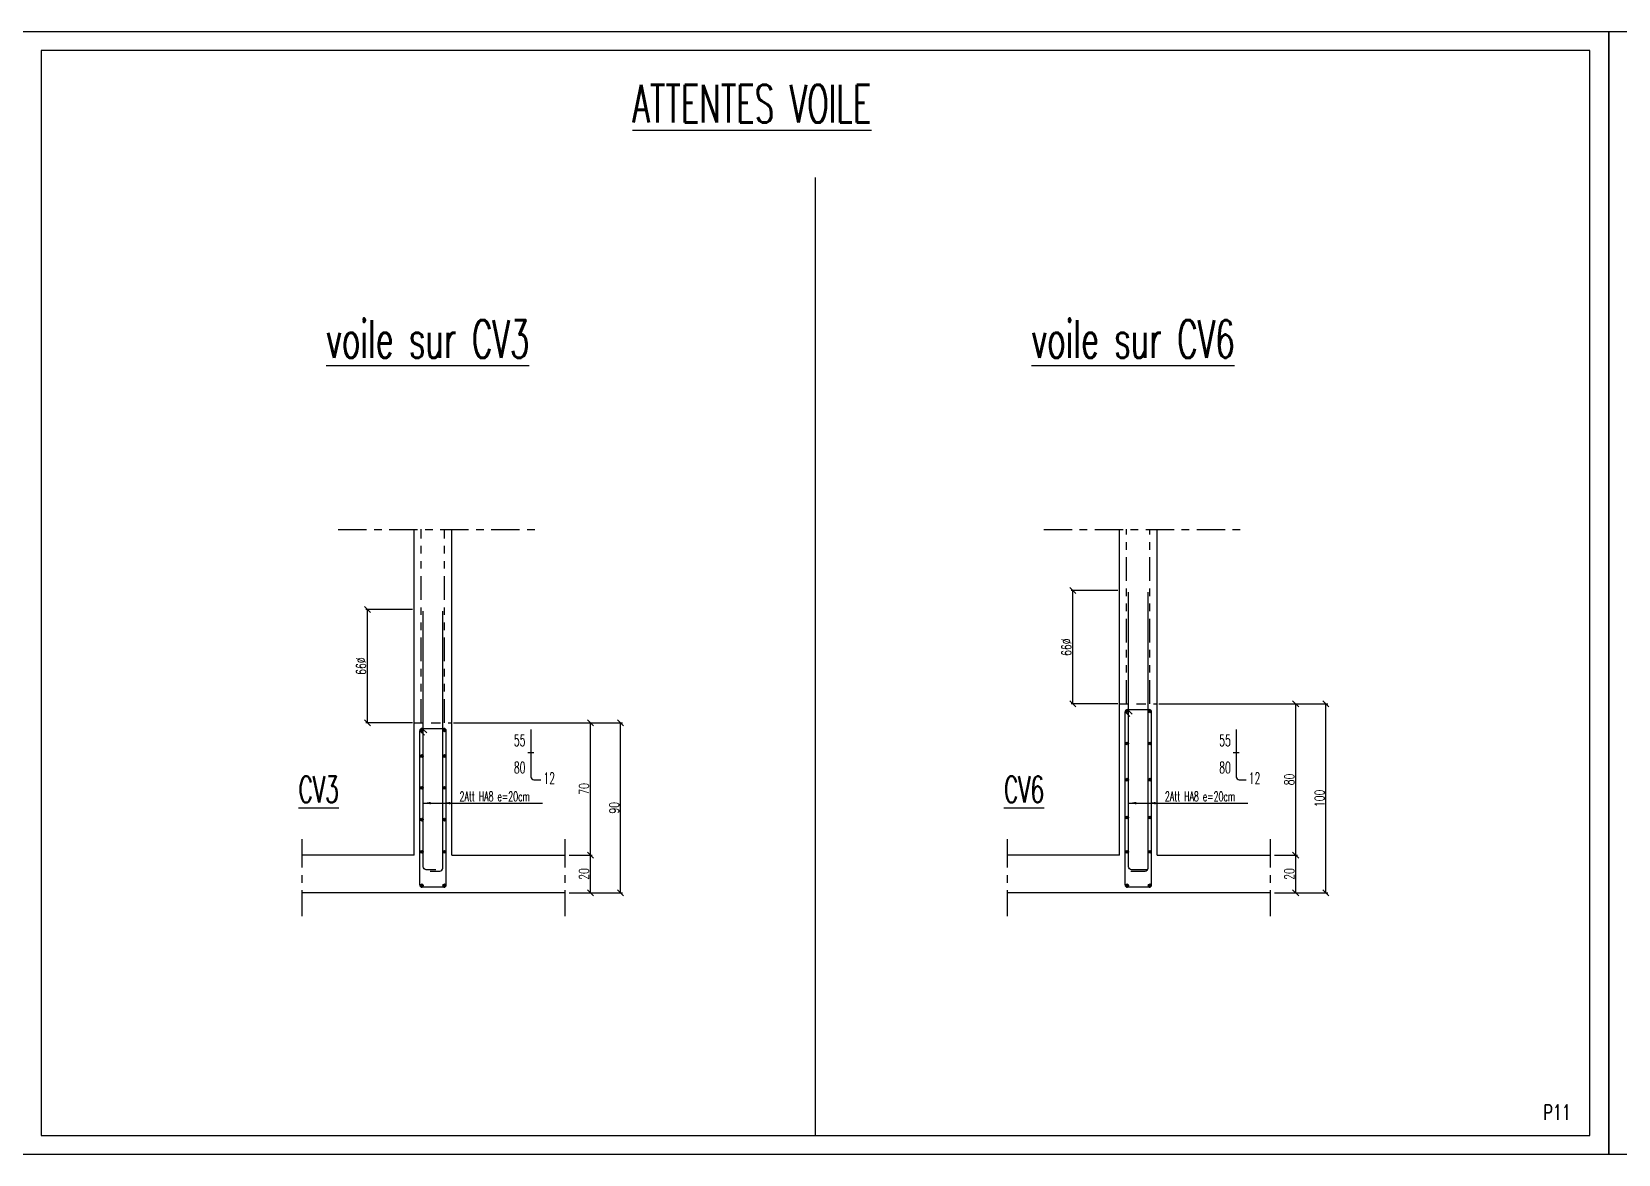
# Model space of a CAD drawing. Extents: x 308 to 787, y -199 to -146.
# Drawn here: x 703.09 to 724.09, y -169.39 to -154.54 of the extents above; entities that cross this region are included whole.
import ezdxf

# ---------------------------------------------------------------- set-up
doc = ezdxf.new("R2010")
doc.units = 0
doc.header["$LTSCALE"] = 0.5
doc.header["$MEASUREMENT"] = 0
for name, pattern in [('AXES2', [1.125, 0.75, -0.125, 0.125, -0.125]), ('DISCONTINU', [0.75, 0.5, -0.25]), ('PHANTOM2', [1.25, 0.625, -0.125, 0.125, -0.125, 0.125, -0.125])]:
    doc.linetypes.add(name, pattern=pattern)
doc.layers.get('0').update_dxf_attribs({"linetype": 'CONTINUOUS'})
doc.layers.get('DEFPOINTS').update_dxf_attribs({"linetype": 'CONTINUOUS'})
for name, color, linetype in [('CADRE-CART', 7, 'CONTINUOUS'), ('COTATION', 7, 'CONTINUOUS'), ('FERRAILLAGE', 1, 'CONTINUOUS'), ('HABILLAGE', 7, 'CONTINUOUS'), ('Texte', 7, 'CONTINUOUS'), ('TEXTES', 1, 'CONTINUOUS')]:
    doc.layers.add(name, color=color, linetype=linetype)
doc.styles.add('ROMANS8', font='romans.shx', dxfattribs={"width": 0.7})
doc.dimstyles.new('COT50 cm', dxfattribs={"dimtxt": 0.15, "dimasz": 0.06, "dimexe": 0.03, "dimexo": 0.1, "dimgap": 0.05, "dimtad": 1, "dimdec": 0, "dimlfac": 100, "dimzin": 0, "dimdsep": 46, "dimtxsty": 'ROMANS8', "dimblk1": 'OBLIQUE', "dimblk2": 'OBLIQUE', "dimsah": 1, "dimcen": 0.03, "dimdle": 0.03, "dimclrt": 1, "dimadec": 0, "dimazin": 0, "dimtfac": 1, "dimtdec": 0, "dimtmove": 0, "dimatfit": 3, "dimfxl": 0, "dimtolj": 1, "dimtzin": 0, "dimlwd": -1, "dimlwe": -1, "dimarcsym": 0})
doc.dimstyles.new('I84 1-20 cm', dxfattribs={"dimscale": 0.4, "dimtxt": 0.32, "dimasz": 0.2, "dimexe": 0.06, "dimexo": 0.05, "dimgap": 0.05, "dimtad": 1, "dimdec": 1, "dimlfac": 40, "dimzin": 9, "dimdsep": 46, "dimtxsty": 'ROMANS8', "dimblk": 'OBLIQUE', "dimcen": 0.09, "dimclrd": 256, "dimclre": 256, "dimclrt": 1, "dimadec": 0, "dimazin": 0, "dimtfac": 1, "dimtdec": 1, "dimtofl": 0, "dimtmove": 2, "dimatfit": 3, "dimfxl": 0, "dimtolj": 1, "dimtzin": 0, "dimarcsym": 0})

# ---------------------------------------------------------------- blocks, each defined once
blk = doc.blocks.new('_Oblique')
at = {"layer": 'COTATION', "color": 0, "lineweight": -2}
blk.add_line((-0.5, -0.5), (0.5, 0.5), dxfattribs=at)
blk = doc.blocks.new('*D785')
at = {"layer": 'COTATION', "lineweight": -2, "transparency": 16777216}
for p, q in [((710.207, -165.432), (710.511, -165.432)), ((710.487, -165.932), (710.487, -165.432)), ((710.207, -165.932), (710.511, -165.932))]:
    blk.add_line(p, q, dxfattribs=at)
at = {"layer": 'DEFPOINTS', "color": 0, "transparency": 16777216}
for p in [(710.187, -165.432), (710.487, -165.432), (710.187, -165.932)]:
    blk.add_point(p, dxfattribs=at)
at = {"layer": 'COTATION', "lineweight": -2, "transparency": 16777216, "xscale": 0.08000000000000002, "yscale": 0.08000000000000002, "zscale": 0.08000000000000002}
for p, rotation in [((710.487, -165.432), 90), ((710.487, -165.932), 270)]:
    blk.add_blockref('_Oblique', p, dxfattribs=dict(at, rotation=rotation))
at = {"layer": 'COTATION', "color": 1, "transparency": 16777216, "insert": (710.403, -165.682), "char_height": 0.128, "attachment_point": 5, "rotation": 90, "style": 'ROMANS8'}
blk.add_mtext('\\A1;20', dxfattribs=at)
blk = doc.blocks.new('*D786')
at = {"layer": 'COTATION', "lineweight": -2, "transparency": 16777216}
for p, q in [((708.134, -162.182), (707.513, -162.182)), ((707.537, -163.682), (707.537, -162.182)), ((708.134, -163.682), (707.513, -163.682))]:
    blk.add_line(p, q, dxfattribs=at)
at = {"layer": 'DEFPOINTS', "color": 0, "transparency": 16777216}
for p in [(707.537, -162.182), (708.154, -162.182), (708.154, -163.682)]:
    blk.add_point(p, dxfattribs=at)
at = {"layer": 'COTATION', "lineweight": -2, "transparency": 16777216, "xscale": 0.08000000000000002, "yscale": 0.08000000000000002, "zscale": 0.08000000000000002}
for p, rotation in [((707.537, -162.182), 90), ((707.537, -163.682), 270)]:
    blk.add_blockref('_Oblique', p, dxfattribs=dict(at, rotation=rotation))
at = {"layer": 'COTATION', "color": 1, "transparency": 16777216, "insert": (707.453, -162.932), "char_height": 0.128, "attachment_point": 5, "rotation": 90, "style": 'ROMANS8'}
blk.add_mtext('\\A1;66%%c', dxfattribs=at)
blk = doc.blocks.new('*D787')
at = {"layer": 'COTATION', "lineweight": -2, "transparency": 16777216}
for p, q in [((708.674, -163.682), (710.511, -163.682)), ((710.487, -165.432), (710.487, -163.682)), ((710.207, -165.432), (710.511, -165.432))]:
    blk.add_line(p, q, dxfattribs=at)
at = {"layer": 'DEFPOINTS', "color": 0, "transparency": 16777216}
for p in [(708.654, -163.682), (710.487, -163.682), (710.187, -165.432)]:
    blk.add_point(p, dxfattribs=at)
at = {"layer": 'COTATION', "lineweight": -2, "transparency": 16777216, "xscale": 0.08000000000000002, "yscale": 0.08000000000000002, "zscale": 0.08000000000000002}
for p, rotation in [((710.487, -163.682), 90), ((710.487, -165.432), 270)]:
    blk.add_blockref('_Oblique', p, dxfattribs=dict(at, rotation=rotation))
at = {"layer": 'COTATION', "color": 1, "transparency": 16777216, "insert": (710.403, -164.557), "char_height": 0.128, "attachment_point": 5, "rotation": 90, "style": 'ROMANS8'}
blk.add_mtext('\\A1;70', dxfattribs=at)
blk = doc.blocks.new('*D788')
at = {"layer": 'COTATION', "lineweight": -2, "transparency": 16777216}
for p, q in [((710.236, -163.682), (710.911, -163.682)), ((710.887, -165.932), (710.887, -163.682)), ((710.314, -165.932), (710.911, -165.932))]:
    blk.add_line(p, q, dxfattribs=at)
at = {"layer": 'DEFPOINTS', "color": 0, "transparency": 16777216}
for p in [(710.216, -163.682), (710.887, -163.682), (710.294, -165.932)]:
    blk.add_point(p, dxfattribs=at)
at = {"layer": 'COTATION', "lineweight": -2, "transparency": 16777216, "xscale": 0.08000000000000002, "yscale": 0.08000000000000002, "zscale": 0.08000000000000002}
for p, rotation in [((710.887, -163.682), 90), ((710.887, -165.932), 270)]:
    blk.add_blockref('_Oblique', p, dxfattribs=dict(at, rotation=rotation))
at = {"layer": 'COTATION', "color": 1, "transparency": 16777216, "insert": (710.803, -164.807), "char_height": 0.128, "attachment_point": 5, "rotation": 90, "style": 'ROMANS8'}
blk.add_mtext('\\A1;90', dxfattribs=at)
blk = doc.blocks.new('*D1001')
at = {"layer": 'COTATION', "lineweight": -2, "transparency": 16777216}
for p, q in [((719.543, -165.432), (719.847, -165.432)), ((719.823, -165.932), (719.823, -165.432)), ((719.543, -165.932), (719.847, -165.932))]:
    blk.add_line(p, q, dxfattribs=at)
at = {"layer": 'DEFPOINTS', "color": 0, "transparency": 16777216}
for p in [(719.523, -165.432), (719.823, -165.432), (719.523, -165.932)]:
    blk.add_point(p, dxfattribs=at)
at = {"layer": 'COTATION', "lineweight": -2, "transparency": 16777216, "xscale": 0.08000000000000002, "yscale": 0.08000000000000002, "zscale": 0.08000000000000002}
for p, rotation in [((719.823, -165.432), 90), ((719.823, -165.932), 270)]:
    blk.add_blockref('_Oblique', p, dxfattribs=dict(at, rotation=rotation))
at = {"layer": 'COTATION', "color": 1, "transparency": 16777216, "insert": (719.739, -165.682), "char_height": 0.128, "attachment_point": 5, "rotation": 90, "style": 'ROMANS8'}
blk.add_mtext('\\A1;20', dxfattribs=at)
blk = doc.blocks.new('*D1002')
at = {"layer": 'COTATION', "lineweight": -2, "transparency": 16777216}
for p, q in [((717.471, -161.932), (716.849, -161.932)), ((716.873, -163.432), (716.873, -161.932)), ((717.471, -163.432), (716.849, -163.432))]:
    blk.add_line(p, q, dxfattribs=at)
at = {"layer": 'DEFPOINTS', "color": 0, "transparency": 16777216}
for p in [(716.873, -161.932), (717.491, -161.932), (717.491, -163.432)]:
    blk.add_point(p, dxfattribs=at)
at = {"layer": 'COTATION', "lineweight": -2, "transparency": 16777216, "xscale": 0.08000000000000002, "yscale": 0.08000000000000002, "zscale": 0.08000000000000002}
for p, rotation in [((716.873, -161.932), 90), ((716.873, -163.432), 270)]:
    blk.add_blockref('_Oblique', p, dxfattribs=dict(at, rotation=rotation))
at = {"layer": 'COTATION', "color": 1, "transparency": 16777216, "insert": (716.789, -162.682), "char_height": 0.128, "attachment_point": 5, "rotation": 90, "style": 'ROMANS8'}
blk.add_mtext('\\A1;66%%c', dxfattribs=at)
blk = doc.blocks.new('*D1003')
at = {"layer": 'COTATION', "lineweight": -2, "transparency": 16777216}
for p, q in [((718.011, -163.432), (719.847, -163.432)), ((719.823, -165.432), (719.823, -163.432)), ((719.543, -165.432), (719.847, -165.432))]:
    blk.add_line(p, q, dxfattribs=at)
at = {"layer": 'DEFPOINTS', "color": 0, "transparency": 16777216}
for p in [(717.991, -163.432), (719.823, -163.432), (719.523, -165.432)]:
    blk.add_point(p, dxfattribs=at)
at = {"layer": 'COTATION', "lineweight": -2, "transparency": 16777216, "xscale": 0.08000000000000002, "yscale": 0.08000000000000002, "zscale": 0.08000000000000002}
for p, rotation in [((719.823, -163.432), 90), ((719.823, -165.432), 270)]:
    blk.add_blockref('_Oblique', p, dxfattribs=dict(at, rotation=rotation))
at = {"layer": 'COTATION', "color": 1, "transparency": 16777216, "insert": (719.739, -164.432), "char_height": 0.128, "attachment_point": 5, "rotation": 90, "style": 'ROMANS8'}
blk.add_mtext('\\A1;80', dxfattribs=at)
blk = doc.blocks.new('*D1004')
at = {"layer": 'COTATION', "lineweight": -2, "transparency": 16777216}
for p, q in [((719.573, -163.432), (720.247, -163.432)), ((720.223, -165.932), (720.223, -163.432)), ((719.65, -165.932), (720.247, -165.932))]:
    blk.add_line(p, q, dxfattribs=at)
at = {"layer": 'DEFPOINTS', "color": 0, "transparency": 16777216}
for p in [(719.553, -163.432), (720.223, -163.432), (719.63, -165.932)]:
    blk.add_point(p, dxfattribs=at)
at = {"layer": 'COTATION', "lineweight": -2, "transparency": 16777216, "xscale": 0.08000000000000002, "yscale": 0.08000000000000002, "zscale": 0.08000000000000002}
for p, rotation in [((720.223, -163.432), 90), ((720.223, -165.932), 270)]:
    blk.add_blockref('_Oblique', p, dxfattribs=dict(at, rotation=rotation))
at = {"layer": 'COTATION', "color": 1, "transparency": 16777216, "insert": (720.139, -164.682), "char_height": 0.128, "attachment_point": 5, "rotation": 90, "style": 'ROMANS8'}
blk.add_mtext('\\A1;100', dxfattribs=at)

msp = doc.modelspace()

# ---------------------------------------------------------------- hatches: boundary and pattern name
at = {"layer": 'FERRAILLAGE'}
for points in [[(717.6095, -163.5316, 1), (717.572, -163.5316, 1)], [(708.2733, -163.7816, 1), (708.2358, -163.7816, 1)], [(717.8717, -163.955, 1), (717.9092, -163.955, 1)], [(708.5355, -164.1216, 1), (708.573, -164.1216, 1)], [(717.8717, -164.435, 1), (717.9092, -164.435, 1)], [(708.5355, -164.5422, 1), (708.573, -164.5422, 1)], [(708.5355, -164.9627, 1), (708.573, -164.9627, 1)], [(717.8717, -164.9349, 1), (717.9092, -164.9349, 1)], [(708.5355, -165.3888, 1), (708.573, -165.3888, 1)], [(717.8717, -165.3888, 1), (717.9092, -165.3888, 1)], [(708.5355, -165.8326, 1), (708.573, -165.8326, 1)], [(717.8717, -165.8326, 1), (717.9092, -165.8326, 1)]]:
    msp.add_hatch(color=8, dxfattribs=at).paths.add_polyline_path(points)
h = msp.add_hatch(color=8, dxfattribs=at)
edge = h.paths.add_edge_path()
edge.add_ellipse((717.8905, -163.5316), major_axis=(0.0133, 0.0133), ratio=1, start_angle=-45, end_angle=135, ccw=False)
edge.add_ellipse((717.8905, -163.5316), major_axis=(0.0133, 0.0133), ratio=1, start_angle=135, end_angle=315, ccw=False)
h = msp.add_hatch(color=8, dxfattribs=at)
edge = h.paths.add_edge_path()
edge.add_ellipse((708.5542, -163.7816), major_axis=(0.0133, 0.0133), ratio=1, start_angle=-45, end_angle=135, ccw=False)
edge.add_ellipse((708.5542, -163.7816), major_axis=(0.0133, 0.0133), ratio=1, start_angle=135, end_angle=315, ccw=False)
h = msp.add_hatch(color=8, dxfattribs=at)
edge = h.paths.add_edge_path()
edge.add_ellipse((717.5908, -163.955), major_axis=(0.0133, 0.0133), ratio=1, start_angle=135, end_angle=315, ccw=False)
edge.add_ellipse((717.5908, -163.955), major_axis=(0.0133, 0.0133), ratio=1, start_angle=-45, end_angle=135, ccw=False)
h = msp.add_hatch(color=8, dxfattribs=at)
edge = h.paths.add_edge_path()
edge.add_ellipse((708.2546, -164.1216), major_axis=(0.0133, 0.0133), ratio=1, start_angle=135, end_angle=315, ccw=False)
edge.add_ellipse((708.2546, -164.1216), major_axis=(0.0133, 0.0133), ratio=1, start_angle=-45, end_angle=135, ccw=False)
h = msp.add_hatch(color=8, dxfattribs=at)
edge = h.paths.add_edge_path()
edge.add_ellipse((717.5908, -164.435), major_axis=(0.0133, 0.0133), ratio=1, start_angle=135, end_angle=315, ccw=False)
edge.add_ellipse((717.5908, -164.435), major_axis=(0.0133, 0.0133), ratio=1, start_angle=-45, end_angle=135, ccw=False)
h = msp.add_hatch(color=8, dxfattribs=at)
edge = h.paths.add_edge_path()
edge.add_ellipse((708.2546, -164.5422), major_axis=(0.0133, 0.0133), ratio=1, start_angle=135, end_angle=315, ccw=False)
edge.add_ellipse((708.2546, -164.5422), major_axis=(0.0133, 0.0133), ratio=1, start_angle=-45, end_angle=135, ccw=False)
h = msp.add_hatch(color=8, dxfattribs=at)
edge = h.paths.add_edge_path()
edge.add_ellipse((708.2546, -164.9627), major_axis=(0.0133, 0.0133), ratio=1, start_angle=135, end_angle=315, ccw=False)
edge.add_ellipse((708.2546, -164.9627), major_axis=(0.0133, 0.0133), ratio=1, start_angle=-45, end_angle=135, ccw=False)
h = msp.add_hatch(color=8, dxfattribs=at)
edge = h.paths.add_edge_path()
edge.add_ellipse((717.5908, -164.9349), major_axis=(0.0133, 0.0133), ratio=1, start_angle=135, end_angle=315, ccw=False)
edge.add_ellipse((717.5908, -164.9349), major_axis=(0.0133, 0.0133), ratio=1, start_angle=-45, end_angle=135, ccw=False)
h = msp.add_hatch(color=8, dxfattribs=at)
edge = h.paths.add_edge_path()
edge.add_ellipse((708.2546, -165.3888), major_axis=(0.0133, 0.0133), ratio=1, start_angle=135, end_angle=315, ccw=False)
edge.add_ellipse((708.2546, -165.3888), major_axis=(0.0133, 0.0133), ratio=1, start_angle=-45, end_angle=135, ccw=False)
h = msp.add_hatch(color=8, dxfattribs=at)
edge = h.paths.add_edge_path()
edge.add_ellipse((717.5908, -165.3888), major_axis=(0.0133, 0.0133), ratio=1, start_angle=135, end_angle=315, ccw=False)
edge.add_ellipse((717.5908, -165.3888), major_axis=(0.0133, 0.0133), ratio=1, start_angle=-45, end_angle=135, ccw=False)
h = msp.add_hatch(color=8, dxfattribs=at)
edge = h.paths.add_edge_path()
edge.add_ellipse((708.2546, -165.8326), major_axis=(0.0133, 0.0133), ratio=1, start_angle=135, end_angle=315, ccw=False)
edge.add_ellipse((708.2546, -165.8326), major_axis=(0.0133, 0.0133), ratio=1, start_angle=-45, end_angle=135, ccw=False)
h = msp.add_hatch(color=8, dxfattribs=at)
edge = h.paths.add_edge_path()
edge.add_ellipse((717.5908, -165.8326), major_axis=(0.0133, 0.0133), ratio=1, start_angle=135, end_angle=315, ccw=False)
edge.add_ellipse((717.5908, -165.8326), major_axis=(0.0133, 0.0133), ratio=1, start_angle=-45, end_angle=135, ccw=False)

# ---------------------------------------------------------------- linework, layer by layer
at = {"color": 4}
for points in [[(723.9678, -169.39), (723.9678, -154.54), (702.9678, -154.54), (702.9678, -169.39)], [(744.9678, -169.39), (744.9678, -154.54), (723.9678, -154.54), (723.9678, -169.39)]]:
    msp.add_lwpolyline(points, close=True, dxfattribs=at)
at = {"color": 7}
msp.add_lwpolyline([(703.2178, -169.14), (723.7178, -169.14), (723.7178, -154.79), (703.2178, -154.79)], close=True, dxfattribs=at)
at = {"layer": 'CADRE-CART'}
msp.add_line((713.4678, -169.14), (713.4678, -156.4703), dxfattribs=at)
at = {"layer": 'COTATION', "linetype": 'DISCONTINU', "ltscale": 0.5}
for p, q in [((717.4906, -163.4321), (717.9906, -163.4321)), ((708.1544, -163.6821), (708.6544, -163.6821))]:
    msp.add_line(p, q, dxfattribs=at)
at = {"layer": 'FERRAILLAGE', "color": 6, "linetype": 'AXES2'}
for p, q in [((707.1511, -161.1232), (709.7919, -161.1232)), ((716.4874, -161.1232), (719.1281, -161.1232)), ((706.6669, -165.2227), (706.6669, -166.2416)), ((710.1497, -165.2227), (710.1497, -166.2416)), ((716.0031, -165.2227), (716.0031, -166.2416)), ((719.4859, -165.2227), (719.4859, -166.2416))]:
    msp.add_line(p, q, dxfattribs=at)
at = {"layer": 'FERRAILLAGE', "color": 3}
for p, q in [((708.1544, -165.4321), (708.1544, -161.1232)), ((708.6544, -165.4321), (708.6544, -161.1232)), ((717.4906, -165.4321), (717.4906, -161.1232)), ((717.9906, -165.4321), (717.9906, -161.1232)), ((708.1544, -165.4321), (706.6669, -165.4321)), ((708.6544, -165.4321), (710.1419, -165.4321)), ((717.4906, -165.4321), (716.0031, -165.4321)), ((717.9906, -165.4321), (719.4781, -165.4321)), ((710.1497, -165.9321), (706.6669, -165.9321)), ((719.4859, -165.9321), (716.0031, -165.9321))]:
    msp.add_line(p, q, dxfattribs=at)
at = {"layer": 'FERRAILLAGE', "linetype": 'PHANTOM2'}
for p, q in [((708.2469, -163.6804), (708.2469, -161.1215)), ((708.5544, -163.6804), (708.5544, -161.1215)), ((717.5831, -163.4304), (717.5831, -161.1215)), ((717.8907, -163.4304), (717.8907, -161.1215))]:
    msp.add_line(p, q, dxfattribs=at)
at = {"layer": 'FERRAILLAGE', "color": 8}
for p, q in [((717.5656, -165.8258), (717.5656, -163.5384)), ((717.5732, -163.5457), (717.6265, -163.5976)), ((717.5969, -163.5071), (717.8843, -163.5071)), ((717.6044, -163.5144), (717.6577, -163.5663)), ((717.9156, -165.8258), (717.9156, -163.5384)), ((708.2294, -165.8258), (708.2294, -163.7884)), ((708.2369, -163.7957), (708.2903, -163.8476)), ((708.2607, -163.7571), (708.5481, -163.7571)), ((708.2682, -163.7644), (708.3215, -163.8163)), ((708.5794, -165.8258), (708.5794, -163.7884)), ((708.5481, -165.8571), (708.2607, -165.8571)), ((717.8843, -165.8571), (717.5969, -165.8571))]:
    msp.add_line(p, q, dxfattribs=at)
at = {"layer": 'FERRAILLAGE', "color": 7}
for p, q in [((709.6604, -164.073), (709.7382, -164.073)), ((718.9966, -164.073), (719.0744, -164.073))]:
    msp.add_line(p, q, dxfattribs=at)
at = {"layer": 'FERRAILLAGE'}
for points in [[(717.8486, -165.6264), (717.6516, -165.6264, -0.4142136), (717.6116, -165.5864), (717.6116, -161.9536)], [(717.6414, -165.6431), (717.8297, -165.6431, 0.4142136), (717.8697, -165.6031), (717.8697, -161.9536)], [(708.4419, -165.6264), (708.3153, -165.6264, -0.4142136), (708.2753, -165.5864), (708.2753, -162.2036)], [(708.3669, -165.6431), (708.4934, -165.6431, 0.4142136), (708.5334, -165.6031), (708.5334, -162.2036)], [(709.6992, -163.7708), (709.6992, -164.3958, 0.4142136), (709.7392, -164.4358), (709.8298, -164.4358)], [(719.0354, -163.7708), (719.0354, -164.3958, 0.4142136), (719.0754, -164.4358), (719.166, -164.4358)]]:
    msp.add_lwpolyline(points, format="xyb", dxfattribs=at)
at = {"layer": 'FERRAILLAGE', "color": 8}
for centre in [(717.5908, -163.5316), (717.8905, -163.5316), (708.2546, -163.7816), (708.5542, -163.7816), (717.5908, -163.955), (717.8905, -163.955), (708.2546, -164.1216), (708.5542, -164.1216), (717.5908, -164.435), (717.8905, -164.435), (708.2546, -164.5422), (708.5542, -164.5422), (708.2546, -164.9627), (708.5542, -164.9627), (717.5908, -164.9349), (717.8905, -164.9349), (708.2546, -165.3888), (708.5542, -165.3888), (717.5908, -165.3888), (717.8905, -165.3888), (708.2546, -165.8326), (708.5542, -165.8326), (717.5908, -165.8326), (717.8905, -165.8326)]:
    msp.add_circle(centre, 0.0187, dxfattribs=at)
for centre, start, end in [((717.5969, -163.5384), 90, 180), ((717.8843, -163.5384), 0, 90), ((708.2607, -163.7884), 90, 180), ((708.5481, -163.7884), 0, 90), ((708.2607, -165.8258), 180, 270), ((708.5481, -165.8258), 270, 0), ((717.5969, -165.8258), 180, 270), ((717.8843, -165.8258), 270, 0)]:
    msp.add_arc(centre, 0.0313, start, end, dxfattribs=at)

# ---------------------------------------------------------------- texts
at = {"layer": 'FERRAILLAGE', "color": 7, "style": 'ROMANS8', "width": 0.6}
for s, p in [('55', (709.4742, -163.9907)), ('55', (718.8105, -163.9907)), ('80', (709.4742, -164.3503)), ('80', (718.8105, -164.3503)), ('12', (709.8653, -164.4897)), ('12', (719.2015, -164.4897))]:
    msp.add_text(s, height=0.15, dxfattribs=at).set_placement(p)
at = {"layer": 'FERRAILLAGE', "color": 1, "style": 'ROMANS8', "width": 0.6}
for p in [(708.7554, -164.7189), (718.0917, -164.7189)]:
    msp.add_text('2Att HA8 e=20cm', height=0.126654, dxfattribs=at).set_placement(p)
at = {"layer": 'HABILLAGE', "color": 1, "style": 'ROMANS8', "width": 0.7}
msp.add_text('P11', height=0.2, dxfattribs=at).set_placement((723.101, -168.9361))
at = {"layer": 'Texte', "color": 4, "style": 'ROMANS8', "width": 0.6}
for s, height, p in [('%%Uvoile sur CV3', 0.5, (706.9915, -158.8553)), ('%%Uvoile sur CV6', 0.5, (716.3277, -158.8553)), ('%%UCV3', 0.35, (706.6255, -164.7383)), ('%%UCV6', 0.35, (715.9617, -164.7383))]:
    msp.add_text(s, height=height, dxfattribs=at).set_placement(p)
at = {"layer": 'TEXTES', "color": 4, "style": 'ROMANS8', "width": 0.6}
msp.add_text('%%UATTENTES VOILE', height=0.5, dxfattribs=at).set_placement((711.0435, -155.7416))

# ---------------------------------------------------------------- dimensions: what is measured, and where the dimension line sits
at = {"layer": 'COTATION'}
for base, p1, p2, picture, middle in [((716.8733, -161.9321), (717.4906, -163.4321), (717.4906, -161.9321), '*D1002', (716.7893, -162.6821)), ((707.537, -162.1821), (708.1544, -163.6821), (708.1544, -162.1821), '*D786', (707.453, -162.9321))]:
    dim = msp.add_linear_dim(base=base, p1=p1, p2=p2, angle=90, text='66%%c', dimstyle='I84 1-20 cm', dxfattribs=at)
    dim.commit()
    dim.dimension.update_dxf_attribs({"geometry": picture, "text_midpoint": middle})
for base, p1, p2, picture, middle in [((719.8234, -163.4321), (719.5234, -165.4321), (717.9906, -163.4321), '*D1003', (719.7394, -164.4321)), ((720.2234, -163.4321), (719.6301, -165.9321), (719.5525, -163.4321), '*D1004', (720.1394, -164.6821)), ((710.4872, -163.6821), (710.1872, -165.4321), (708.6544, -163.6821), '*D787', (710.4032, -164.5571)), ((710.8872, -163.6821), (710.2938, -165.9321), (710.2163, -163.6821), '*D788', (710.8032, -164.8071)), ((710.4872, -165.4321), (710.1872, -165.9321), (710.1872, -165.4321), '*D785', (710.4032, -165.6821)), ((719.8234, -165.4321), (719.5234, -165.9321), (719.5234, -165.4321), '*D1001', (719.7394, -165.6821))]:
    dim = msp.add_linear_dim(base=base, p1=p1, p2=p2, angle=90, dimstyle='I84 1-20 cm', dxfattribs=at)
    dim.commit()
    dim.dimension.update_dxf_attribs({"geometry": picture, "text_midpoint": middle})

# ---------------------------------------------------------------- leaders
for points in [[(708.2753, -164.7447), (709.5972, -164.7447)], [(708.5334, -164.7447), (709.8553, -164.7447)], [(717.6116, -164.7447), (718.9334, -164.7447)], [(717.8697, -164.7447), (719.1915, -164.7447)]]:
    msp.add_leader(points, dimstyle='COT50 cm', override={"dimasz": 0.1, "dimtad": 0, "dimfxl": 0.3}, dxfattribs=at)

doc.saveas('drawing.dxf')
